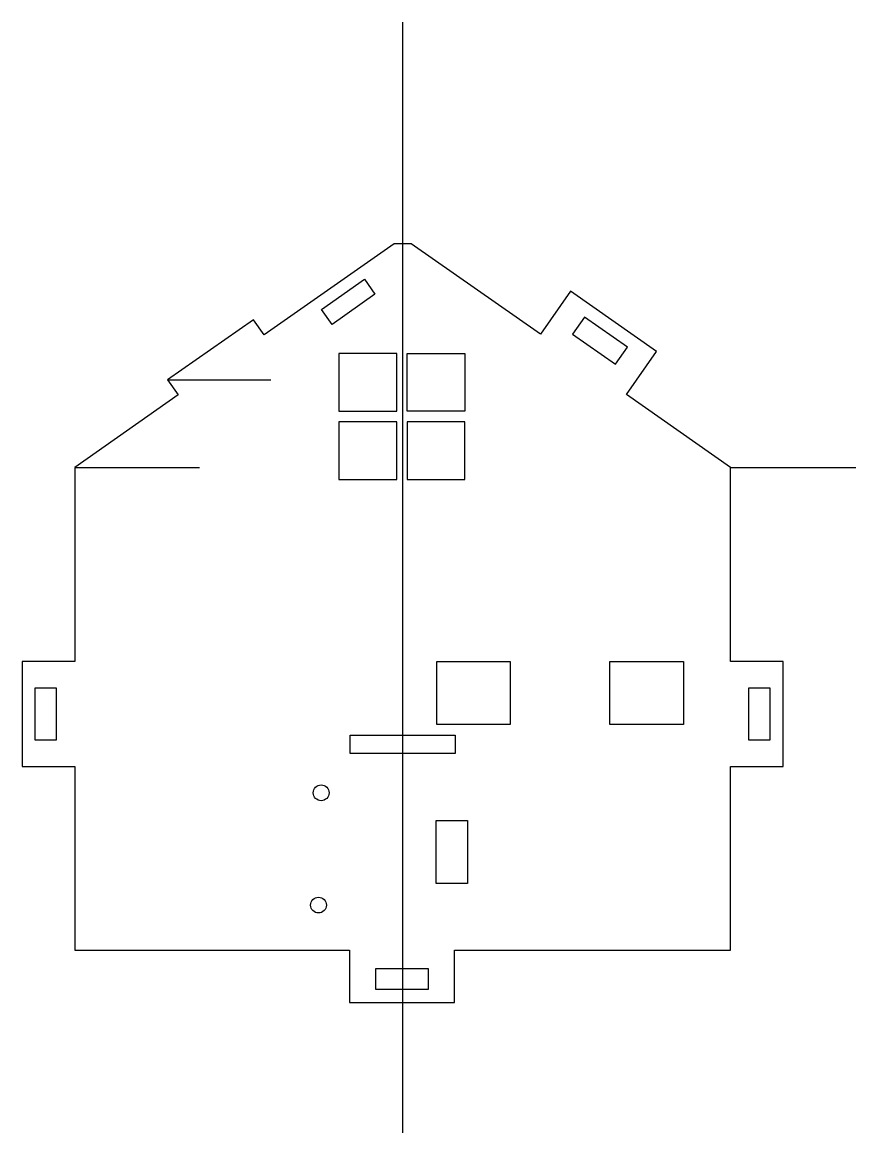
# Model space of a CAD drawing. Header units: millimetres. Extents: x -87 to 71, y -26 to 185.
import ezdxf

# ---------------------------------------------------------------- set-up
doc = ezdxf.new("R2010")
doc.units = ezdxf.units.MM
doc.layers.get('0').update_dxf_attribs({"linetype": 'CONTINUOUS'})

msp = doc.modelspace()

# ---------------------------------------------------------------- linework, layer by layer
for p, q in [((-14.87, 185.15), (-14.87, -26.49)), ((-59.67, 116.97), (-40.02, 116.97)), ((-77.37, 100.31), (-53.61, 100.31)), ((47.63, 100.31), (71.48, 100.31))]:
    msp.add_line(p, q)
for points in [[(-77.37, 8.31), (-25, 8.31), (-25, -1.69), (-5, -1.69), (-5, 8.31), (47.63, 8.31), (47.63, 43.31), (57.63, 43.31), (57.63, 63.31), (47.63, 63.31), (47.63, 100.31), (27.77, 114.22), (33.5, 122.41), (17.12, 133.88), (11.38, 125.69), (-13.22, 142.92), (-14.87, 142.92), (-16.51, 142.92), (-41.28, 125.58), (-43.29, 128.45), (-59.67, 116.97), (-57.66, 114.11), (-77.37, 100.31), (-77.37, 63.31), (-87.37, 63.31), (-87.37, 43.31), (-77.37, 43.31)], [(-30.33, 130.42), (-22.16, 136.19), (-20.15, 133.33), (-28.32, 127.57)], [(27.97, 123.23), (19.78, 128.97), (17.49, 125.69), (25.68, 119.96)], [(-16, 122), (-27, 122), (-27, 111), (-16, 111)], [(-14, 122), (-3, 122), (-3, 111), (-14, 111)], [(-16, 109), (-27, 109), (-27, 98), (-16, 98)], [(-14, 98), (-3, 98), (-3, 109), (-14, 109)], [(-8.37, 63.31), (5.63, 63.31), (5.63, 51.31), (-8.37, 51.31)], [(24.63, 63.31), (38.63, 63.31), (38.63, 51.31), (24.63, 51.31)], [(-84.87, 58.31), (-80.87, 58.31), (-80.87, 48.31), (-84.87, 48.31)], [(51.13, 58.31), (55.13, 58.31), (55.13, 48.31), (51.13, 48.31)], [(-24.87, 49.31), (-4.87, 49.31), (-4.87, 45.81), (-24.87, 45.81)], [(-8.5, 33), (-2.5, 33), (-2.5, 21), (-8.5, 21)], [(-20, 4.81), (-10, 4.81), (-10, 0.81), (-20, 0.81)]]:
    msp.add_lwpolyline(points, close=True)
for centre in [(-30.4, 38.3), (-30.9, 16.9)]:
    msp.add_circle(centre, 1.5)

doc.saveas('drawing.dxf')
